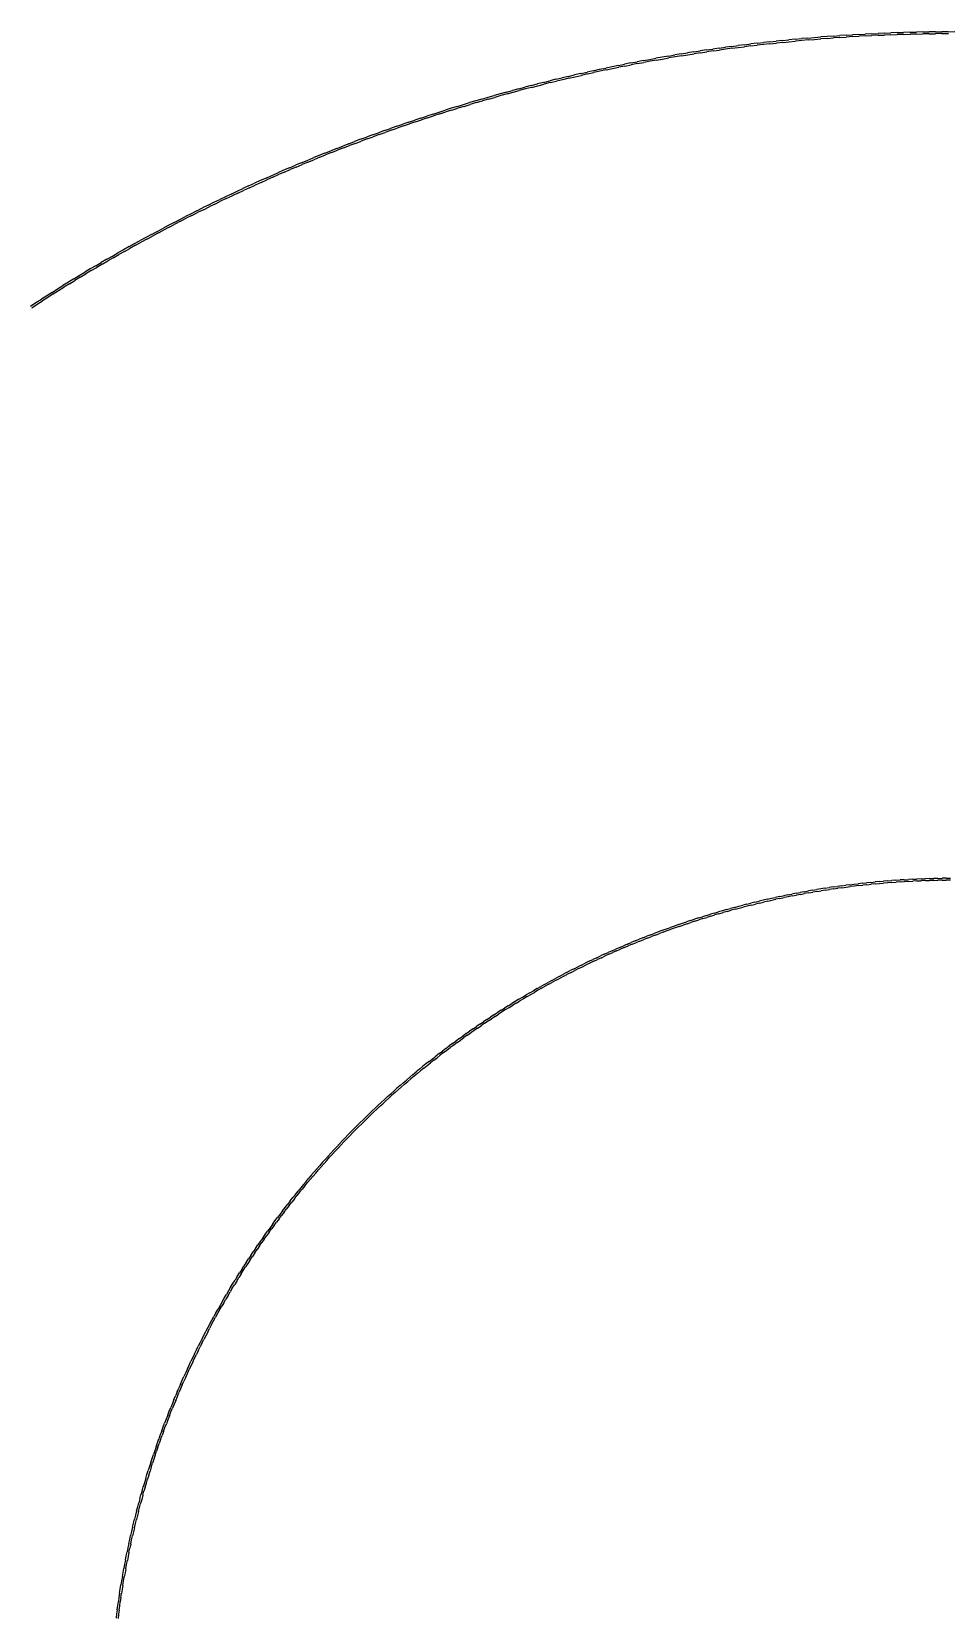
# Model space of a CAD drawing. Header units: metres. Extents: x 2 to 41.4, y 0.9 to 39.
# Drawn here: x 2.344 to 2.723, y 14.863 to 15.519 of the extents above; entities that cross this region are included whole.
import ezdxf

# ---------------------------------------------------------------- set-up
doc = ezdxf.new("R2010")
doc.units = ezdxf.units.M
doc.layers.add('BSA_MATERIAL_SECTION', color=7, linetype='Continuous')

msp = doc.modelspace()

# ---------------------------------------------------------------- linework, layer by layer
at = {"layer": 'BSA_MATERIAL_SECTION'}
for p, q in [((2.67557, 15.5173), (2.67821, 15.51749)), ((2.68085, 15.51766), (2.67821, 15.51749)), ((2.68085, 15.51766), (2.68349, 15.51783)), ((2.68613, 15.51798), (2.68349, 15.51783)), ((2.68613, 15.51798), (2.68877, 15.51813)), ((2.68881, 15.51733), (2.68617, 15.51718)), ((2.69141, 15.51826), (2.68877, 15.51813)), ((2.68881, 15.51733), (2.69145, 15.51746)), ((2.69141, 15.51826), (2.69406, 15.51839)), ((2.69409, 15.51759), (2.69145, 15.51746)), ((2.6967, 15.5185), (2.69406, 15.51839)), ((2.69409, 15.51759), (2.69673, 15.5177)), ((2.6967, 15.5185), (2.69934, 15.51861)), ((2.69937, 15.51781), (2.69673, 15.5177)), ((2.70199, 15.5187), (2.69934, 15.51861)), ((2.69937, 15.51781), (2.70202, 15.5179)), ((2.70199, 15.5187), (2.70463, 15.51879)), ((2.70466, 15.51799), (2.70202, 15.5179)), ((2.70728, 15.51886), (2.70463, 15.51879)), ((2.70466, 15.51799), (2.7073, 15.51806)), ((2.70728, 15.51886), (2.70992, 15.51893)), ((2.70994, 15.51813), (2.7073, 15.51806)), ((2.71257, 15.51898), (2.70992, 15.51893)), ((2.70994, 15.51813), (2.71259, 15.51818)), ((2.71257, 15.51898), (2.71522, 15.51903)), ((2.71523, 15.51823), (2.71259, 15.51818)), ((2.71786, 15.51906), (2.71522, 15.51903)), ((2.71523, 15.51823), (2.71787, 15.51826)), ((2.71786, 15.51906), (2.72051, 15.51909)), ((2.72051, 15.51829), (2.71787, 15.51826)), ((2.72315, 15.5191), (2.72051, 15.51909)), ((2.72051, 15.51829), (2.72316, 15.5183)), ((2.72315, 15.5191), (2.7258, 15.51911)), ((2.61774, 15.51072), (2.62035, 15.51113)), ((2.62297, 15.51152), (2.62035, 15.51113)), ((2.62297, 15.51152), (2.62559, 15.5119)), ((2.6257, 15.51111), (2.62309, 15.51072)), ((2.62821, 15.51227), (2.62559, 15.5119)), ((2.6257, 15.51111), (2.62832, 15.51148)), ((2.62821, 15.51227), (2.63083, 15.51264)), ((2.63094, 15.51185), (2.62832, 15.51148)), ((2.63345, 15.51299), (2.63083, 15.51264)), ((2.63356, 15.5122), (2.63094, 15.51185)), ((2.63345, 15.51299), (2.63608, 15.51334)), ((2.63356, 15.5122), (2.63618, 15.51255)), ((2.6387, 15.51367), (2.63608, 15.51334)), ((2.63618, 15.51255), (2.6388, 15.51287)), ((2.6387, 15.51367), (2.64133, 15.514)), ((2.64142, 15.5132), (2.6388, 15.51287)), ((2.64396, 15.51431), (2.64133, 15.514)), ((2.64142, 15.5132), (2.64405, 15.51351)), ((2.64396, 15.51431), (2.64658, 15.51461)), ((2.64667, 15.51382), (2.64405, 15.51351)), ((2.64921, 15.5149), (2.64658, 15.51461)), ((2.6493, 15.51411), (2.64667, 15.51382)), ((2.64921, 15.5149), (2.65184, 15.51519)), ((2.6493, 15.51411), (2.65193, 15.5144)), ((2.65448, 15.51546), (2.65184, 15.51519)), ((2.65456, 15.51467), (2.65193, 15.5144)), ((2.65448, 15.51546), (2.65711, 15.51573)), ((2.65456, 15.51467), (2.65719, 15.51494)), ((2.65974, 15.51598), (2.65711, 15.51573)), ((2.65719, 15.51494), (2.65982, 15.51518)), ((2.65974, 15.51598), (2.66238, 15.51623)), ((2.66245, 15.51543), (2.65982, 15.51518)), ((2.66501, 15.51646), (2.66238, 15.51623)), ((2.66508, 15.51566), (2.66245, 15.51543)), ((2.66501, 15.51646), (2.66765, 15.51669)), ((2.66508, 15.51566), (2.66772, 15.51589)), ((2.66765, 15.51669), (2.67029, 15.5169)), ((2.66772, 15.51589), (2.67035, 15.5161)), ((2.67293, 15.51711), (2.67029, 15.5169)), ((2.67299, 15.51631), (2.67035, 15.5161)), ((2.67557, 15.5173), (2.67293, 15.51711)), ((2.67299, 15.51631), (2.67562, 15.5165)), ((2.67826, 15.51669), (2.67562, 15.5165)), ((2.67826, 15.51669), (2.6809, 15.51686)), ((2.68354, 15.51703), (2.6809, 15.51686)), ((2.68354, 15.51703), (2.68617, 15.51718)), ((2.58389, 15.50459), (2.5813, 15.50404)), ((2.58649, 15.50511), (2.58389, 15.50459)), ((2.58406, 15.50381), (2.58665, 15.50433)), ((2.58649, 15.50511), (2.58908, 15.50564)), ((2.58924, 15.50486), (2.58665, 15.50433)), ((2.59168, 15.50615), (2.58908, 15.50564)), ((2.58924, 15.50486), (2.59183, 15.50536)), ((2.59168, 15.50615), (2.59428, 15.50665)), ((2.59443, 15.50587), (2.59183, 15.50536)), ((2.59688, 15.50714), (2.59428, 15.50665)), ((2.59443, 15.50587), (2.59702, 15.50635)), ((2.59688, 15.50714), (2.59948, 15.50763)), ((2.59962, 15.50684), (2.59702, 15.50635)), ((2.59948, 15.50763), (2.60208, 15.50809)), ((2.60222, 15.50731), (2.59962, 15.50684)), ((2.60469, 15.50856), (2.60208, 15.50809)), ((2.60222, 15.50731), (2.60482, 15.50777)), ((2.60729, 15.50901), (2.60469, 15.50856)), ((2.60482, 15.50777), (2.60743, 15.50822)), ((2.60729, 15.50901), (2.6099, 15.50946)), ((2.61003, 15.50867), (2.60743, 15.50822)), ((2.61251, 15.50988), (2.6099, 15.50946)), ((2.61264, 15.50909), (2.61003, 15.50867)), ((2.61251, 15.50988), (2.61513, 15.51031)), ((2.61264, 15.50909), (2.61525, 15.50952)), ((2.61774, 15.51072), (2.61513, 15.51031)), ((2.61525, 15.50952), (2.61786, 15.50993)), ((2.62047, 15.51034), (2.61786, 15.50993)), ((2.62047, 15.51034), (2.62309, 15.51072)), ((2.55552, 15.4981), (2.55295, 15.49746)), ((2.55552, 15.4981), (2.55809, 15.49874)), ((2.55828, 15.49797), (2.55572, 15.49732)), ((2.56066, 15.49937), (2.55809, 15.49874)), ((2.55828, 15.49797), (2.56085, 15.49859)), ((2.56066, 15.49937), (2.56323, 15.49999)), ((2.56342, 15.49921), (2.56085, 15.49859)), ((2.56581, 15.50059), (2.56323, 15.49999)), ((2.56599, 15.49981), (2.56342, 15.49921)), ((2.56581, 15.50059), (2.56838, 15.5012)), ((2.56599, 15.49981), (2.56856, 15.50042)), ((2.57096, 15.50178), (2.56838, 15.5012)), ((2.56856, 15.50042), (2.57114, 15.501)), ((2.57096, 15.50178), (2.57355, 15.50237)), ((2.57372, 15.50159), (2.57114, 15.501)), ((2.57613, 15.50293), (2.57355, 15.50237)), ((2.57372, 15.50159), (2.5763, 15.50215)), ((2.57613, 15.50293), (2.57872, 15.5035)), ((2.57888, 15.50272), (2.5763, 15.50215)), ((2.57872, 15.5035), (2.5813, 15.50404)), ((2.58147, 15.50326), (2.57888, 15.50272)), ((2.58147, 15.50326), (2.58406, 15.50381)), ((2.52998, 15.49119), (2.52744, 15.49045)), ((2.52998, 15.49119), (2.53252, 15.49193)), ((2.53274, 15.49116), (2.5302, 15.49042)), ((2.53252, 15.49193), (2.53507, 15.49265)), ((2.53274, 15.49116), (2.53528, 15.49188)), ((2.53761, 15.49337), (2.53507, 15.49265)), ((2.53783, 15.4926), (2.53528, 15.49188)), ((2.54016, 15.49407), (2.53761, 15.49337)), ((2.54038, 15.4933), (2.53783, 15.4926)), ((2.54016, 15.49407), (2.54272, 15.49477)), ((2.54038, 15.4933), (2.54293, 15.494)), ((2.54527, 15.49545), (2.54272, 15.49477)), ((2.54293, 15.494), (2.54548, 15.49468)), ((2.54527, 15.49545), (2.54783, 15.49613)), ((2.54803, 15.49536), (2.54548, 15.49468)), ((2.55039, 15.49679), (2.54783, 15.49613)), ((2.55059, 15.49602), (2.54803, 15.49536)), ((2.55039, 15.49679), (2.55295, 15.49746)), ((2.55059, 15.49602), (2.55315, 15.49668)), ((2.55315, 15.49668), (2.55572, 15.49732)), ((2.50975, 15.48497), (2.50723, 15.48415)), ((2.50975, 15.48497), (2.51226, 15.48578)), ((2.51251, 15.48502), (2.50999, 15.4842)), ((2.51226, 15.48578), (2.51479, 15.48658)), ((2.51251, 15.48502), (2.51503, 15.48582)), ((2.51731, 15.48737), (2.51479, 15.48658)), ((2.51755, 15.48661), (2.51503, 15.48582)), ((2.51984, 15.48815), (2.51731, 15.48737)), ((2.51755, 15.48661), (2.52007, 15.48739)), ((2.51984, 15.48815), (2.52237, 15.48893)), ((2.5226, 15.48816), (2.52007, 15.48739)), ((2.52237, 15.48893), (2.5249, 15.48969)), ((2.5226, 15.48816), (2.52513, 15.48892)), ((2.52744, 15.49045), (2.5249, 15.48969)), ((2.52767, 15.48968), (2.52513, 15.48892)), ((2.52767, 15.48968), (2.5302, 15.49042)), ((2.48971, 15.47814), (2.48722, 15.47724)), ((2.48971, 15.47814), (2.4922, 15.47903)), ((2.49247, 15.47827), (2.48998, 15.47738)), ((2.4947, 15.4799), (2.4922, 15.47903)), ((2.49247, 15.47827), (2.49496, 15.47914)), ((2.4947, 15.4799), (2.4972, 15.48077)), ((2.49746, 15.48002), (2.49496, 15.47914)), ((2.4997, 15.48163), (2.4972, 15.48077)), ((2.49746, 15.48002), (2.49996, 15.48087)), ((2.4997, 15.48163), (2.50221, 15.48248)), ((2.50246, 15.48172), (2.49996, 15.48087)), ((2.50472, 15.48331), (2.50221, 15.48248)), ((2.50246, 15.48172), (2.50497, 15.48256)), ((2.50472, 15.48331), (2.50723, 15.48415)), ((2.50748, 15.48339), (2.50497, 15.48256)), ((2.50748, 15.48339), (2.50999, 15.4842)), ((2.46989, 15.4707), (2.47235, 15.47167)), ((2.47482, 15.47262), (2.47235, 15.47167)), ((2.47264, 15.47092), (2.47511, 15.47187)), ((2.47482, 15.47262), (2.47729, 15.47357)), ((2.47758, 15.47282), (2.47511, 15.47187)), ((2.47977, 15.47449), (2.47729, 15.47357)), ((2.47758, 15.47282), (2.48005, 15.47375)), ((2.47977, 15.47449), (2.48225, 15.47542)), ((2.48253, 15.47467), (2.48005, 15.47375)), ((2.48473, 15.47633), (2.48225, 15.47542)), ((2.48253, 15.47467), (2.48501, 15.47558)), ((2.48473, 15.47633), (2.48722, 15.47724)), ((2.48749, 15.47649), (2.48501, 15.47558)), ((2.48749, 15.47649), (2.48998, 15.47738)), ((2.45517, 15.46474), (2.45762, 15.46576)), ((2.45792, 15.46502), (2.45548, 15.464)), ((2.45762, 15.46576), (2.46006, 15.46676)), ((2.45792, 15.46502), (2.46037, 15.46602)), ((2.46251, 15.46777), (2.46006, 15.46676)), ((2.46281, 15.46703), (2.46037, 15.46602)), ((2.46497, 15.46875), (2.46251, 15.46777)), ((2.46281, 15.46703), (2.46527, 15.46801)), ((2.46497, 15.46875), (2.46742, 15.46974)), ((2.46772, 15.46899), (2.46527, 15.46801)), ((2.46989, 15.4707), (2.46742, 15.46974)), ((2.46772, 15.46899), (2.47018, 15.46996)), ((2.47264, 15.47092), (2.47018, 15.46996)), ((2.4406, 15.45844), (2.43818, 15.45737)), ((2.4406, 15.45844), (2.44302, 15.45952)), ((2.44334, 15.45879), (2.44093, 15.45771)), ((2.44302, 15.45952), (2.44544, 15.46058)), ((2.44334, 15.45879), (2.44576, 15.45985)), ((2.44787, 15.46164), (2.44544, 15.46058)), ((2.44818, 15.4609), (2.44576, 15.45985)), ((2.4503, 15.46268), (2.44787, 15.46164)), ((2.44818, 15.4609), (2.45061, 15.46194)), ((2.4503, 15.46268), (2.45273, 15.46372)), ((2.45305, 15.46298), (2.45061, 15.46194)), ((2.45517, 15.46474), (2.45273, 15.46372)), ((2.45305, 15.46298), (2.45548, 15.464)), ((2.42617, 15.45182), (2.42378, 15.45069)), ((2.42617, 15.45182), (2.42856, 15.45295)), ((2.4289, 15.45222), (2.42651, 15.45109)), ((2.42856, 15.45295), (2.43096, 15.45406)), ((2.4289, 15.45222), (2.4313, 15.45334)), ((2.43336, 15.45518), (2.43096, 15.45406)), ((2.4337, 15.45445), (2.4313, 15.45334)), ((2.43336, 15.45518), (2.43577, 15.45627)), ((2.4337, 15.45445), (2.4361, 15.45554)), ((2.43818, 15.45737), (2.43577, 15.45627)), ((2.43851, 15.45664), (2.4361, 15.45554)), ((2.43851, 15.45664), (2.44093, 15.45771)), ((2.4119, 15.44487), (2.41426, 15.44605)), ((2.41462, 15.44534), (2.41226, 15.44415)), ((2.41664, 15.44722), (2.41426, 15.44605)), ((2.41462, 15.44534), (2.41699, 15.4465)), ((2.41664, 15.44722), (2.41901, 15.44839)), ((2.41936, 15.44767), (2.41699, 15.4465)), ((2.41901, 15.44839), (2.4214, 15.44954)), ((2.41936, 15.44767), (2.42174, 15.44882)), ((2.42378, 15.45069), (2.4214, 15.44954)), ((2.42412, 15.44996), (2.42174, 15.44882)), ((2.42412, 15.44996), (2.42651, 15.45109)), ((2.40012, 15.43883), (2.39778, 15.4376)), ((2.40247, 15.44005), (2.40012, 15.43883)), ((2.40049, 15.43813), (2.40284, 15.43935)), ((2.40247, 15.44005), (2.40482, 15.44128)), ((2.40518, 15.44056), (2.40284, 15.43935)), ((2.40482, 15.44128), (2.40717, 15.44248)), ((2.40518, 15.44056), (2.40754, 15.44177)), ((2.40953, 15.44368), (2.40717, 15.44248)), ((2.40989, 15.44297), (2.40754, 15.44177)), ((2.4119, 15.44487), (2.40953, 15.44368)), ((2.40989, 15.44297), (2.41226, 15.44415)), ((2.38615, 15.4313), (2.38847, 15.43257)), ((2.39079, 15.43384), (2.38847, 15.43257)), ((2.39117, 15.43314), (2.38885, 15.43187)), ((2.39312, 15.4351), (2.39079, 15.43384)), ((2.39117, 15.43314), (2.3935, 15.4344)), ((2.39312, 15.4351), (2.39545, 15.43636)), ((2.39582, 15.43565), (2.3935, 15.4344)), ((2.39545, 15.43636), (2.39778, 15.4376)), ((2.39582, 15.43565), (2.39816, 15.43689)), ((2.40049, 15.43813), (2.39816, 15.43689)), ((2.37464, 15.42477), (2.37693, 15.4261)), ((2.37693, 15.4261), (2.37923, 15.42741)), ((2.37733, 15.4254), (2.37962, 15.42671)), ((2.38153, 15.42871), (2.37923, 15.42741)), ((2.38192, 15.42802), (2.37962, 15.42671)), ((2.38384, 15.43001), (2.38153, 15.42871)), ((2.38192, 15.42802), (2.38423, 15.42931)), ((2.38384, 15.43001), (2.38615, 15.4313)), ((2.38654, 15.4306), (2.38423, 15.42931)), ((2.38654, 15.4306), (2.38885, 15.43187)), ((2.36325, 15.41804), (2.36552, 15.4194)), ((2.36779, 15.42076), (2.36552, 15.4194)), ((2.3682, 15.42007), (2.36593, 15.41871)), ((2.37007, 15.4221), (2.36779, 15.42076)), ((2.3682, 15.42007), (2.37048, 15.42141)), ((2.37007, 15.4221), (2.37235, 15.42345)), ((2.37275, 15.42275), (2.37048, 15.42141)), ((2.37464, 15.42477), (2.37235, 15.42345)), ((2.37275, 15.42275), (2.37504, 15.42408)), ((2.37733, 15.4254), (2.37504, 15.42408)), ((2.35199, 15.41108), (2.35423, 15.41249)), ((2.35423, 15.41249), (2.35648, 15.41389)), ((2.35466, 15.41182), (2.3569, 15.41321)), ((2.35873, 15.41528), (2.35648, 15.41389)), ((2.35915, 15.4146), (2.3569, 15.41321)), ((2.36099, 15.41666), (2.35873, 15.41528)), ((2.35915, 15.4146), (2.36141, 15.41598)), ((2.36099, 15.41666), (2.36325, 15.41804)), ((2.36366, 15.41735), (2.36141, 15.41598)), ((2.36366, 15.41735), (2.36593, 15.41871)), ((2.34308, 15.40537), (2.3453, 15.40681)), ((2.34352, 15.4047), (2.34574, 15.40614)), ((2.3453, 15.40681), (2.34753, 15.40824)), ((2.34574, 15.40614), (2.34796, 15.40757)), ((2.34976, 15.40967), (2.34753, 15.40824)), ((2.35019, 15.409), (2.34796, 15.40757)), ((2.35199, 15.41108), (2.34976, 15.40967)), ((2.35242, 15.41041), (2.35019, 15.409)), ((2.35242, 15.41041), (2.35466, 15.41182)), ((2.66693, 15.16332), (2.66521, 15.16302)), ((2.66693, 15.16332), (2.66864, 15.1636)), ((2.67036, 15.16389), (2.66864, 15.1636)), ((2.67208, 15.16415), (2.67036, 15.16389)), ((2.6722, 15.16336), (2.67049, 15.1631)), ((2.67208, 15.16415), (2.6738, 15.16442)), ((2.6722, 15.16336), (2.67392, 15.16363)), ((2.67552, 15.16467), (2.6738, 15.16442)), ((2.67564, 15.16388), (2.67392, 15.16363)), ((2.67552, 15.16467), (2.67724, 15.16492)), ((2.67564, 15.16388), (2.67735, 15.16413)), ((2.67897, 15.16515), (2.67724, 15.16492)), ((2.67907, 15.16436), (2.67735, 15.16413)), ((2.67897, 15.16515), (2.68069, 15.16539)), ((2.67907, 15.16436), (2.68079, 15.16459)), ((2.68242, 15.1656), (2.68069, 15.16539)), ((2.68079, 15.16459), (2.68252, 15.16481)), ((2.68242, 15.1656), (2.68414, 15.16582)), ((2.68424, 15.16502), (2.68252, 15.16481)), ((2.68414, 15.16582), (2.68587, 15.16602)), ((2.68596, 15.16522), (2.68424, 15.16502)), ((2.6876, 15.16622), (2.68587, 15.16602)), ((2.68596, 15.16522), (2.68769, 15.16542)), ((2.6876, 15.16622), (2.68933, 15.1664)), ((2.68941, 15.1656), (2.68769, 15.16542)), ((2.69106, 15.16658), (2.68933, 15.1664)), ((2.68941, 15.1656), (2.69114, 15.16578)), ((2.69106, 15.16658), (2.69279, 15.16674)), ((2.69287, 15.16595), (2.69114, 15.16578)), ((2.69453, 15.16691), (2.69279, 15.16674)), ((2.69287, 15.16595), (2.6946, 15.16611)), ((2.69453, 15.16691), (2.69626, 15.16705)), ((2.6946, 15.16611), (2.69633, 15.16626)), ((2.69799, 15.1672), (2.69626, 15.16705)), ((2.69806, 15.1664), (2.69633, 15.16626)), ((2.69799, 15.1672), (2.69973, 15.16733)), ((2.69979, 15.16653), (2.69806, 15.1664)), ((2.70146, 15.16746), (2.69973, 15.16733)), ((2.69979, 15.16653), (2.70152, 15.16666)), ((2.70146, 15.16746), (2.7032, 15.16757)), ((2.70325, 15.16677), (2.70152, 15.16666)), ((2.70493, 15.16768), (2.7032, 15.16757)), ((2.70325, 15.16677), (2.70498, 15.16689)), ((2.70493, 15.16768), (2.70667, 15.16778)), ((2.70672, 15.16698), (2.70498, 15.16689)), ((2.70841, 15.16787), (2.70667, 15.16778)), ((2.70672, 15.16698), (2.70845, 15.16708)), ((2.70841, 15.16787), (2.71015, 15.16795)), ((2.71018, 15.16715), (2.70845, 15.16708)), ((2.71189, 15.16803), (2.71015, 15.16795)), ((2.71018, 15.16715), (2.71192, 15.16723)), ((2.71189, 15.16803), (2.71362, 15.16809)), ((2.71365, 15.16729), (2.71192, 15.16723)), ((2.71536, 15.16815), (2.71362, 15.16809)), ((2.71365, 15.16729), (2.71539, 15.16735)), ((2.71536, 15.16815), (2.7171, 15.16819)), ((2.71712, 15.16739), (2.71539, 15.16735)), ((2.71884, 15.16824), (2.7171, 15.16819)), ((2.71712, 15.16739), (2.71886, 15.16744)), ((2.71884, 15.16824), (2.72058, 15.16826)), ((2.72059, 15.16746), (2.71886, 15.16744)), ((2.72232, 15.16829), (2.72058, 15.16826)), ((2.72059, 15.16746), (2.72233, 15.16749)), ((2.72232, 15.16829), (2.72406, 15.1683)), ((2.72406, 15.1675), (2.72233, 15.16749)), ((2.63465, 15.15623), (2.63633, 15.15668)), ((2.63633, 15.15668), (2.63802, 15.15712)), ((2.6397, 15.15755), (2.63802, 15.15712)), ((2.6399, 15.15678), (2.63822, 15.15634)), ((2.6397, 15.15755), (2.64139, 15.15797)), ((2.64158, 15.15719), (2.6399, 15.15678)), ((2.64308, 15.15839), (2.64139, 15.15797)), ((2.64158, 15.15719), (2.64327, 15.15761)), ((2.64308, 15.15839), (2.64477, 15.15879)), ((2.64496, 15.15802), (2.64327, 15.15761)), ((2.64646, 15.1592), (2.64477, 15.15879)), ((2.64496, 15.15802), (2.64665, 15.15842)), ((2.64816, 15.15958), (2.64646, 15.1592)), ((2.64834, 15.1588), (2.64665, 15.15842)), ((2.64816, 15.15958), (2.64986, 15.15997)), ((2.64834, 15.1588), (2.65003, 15.15919)), ((2.64986, 15.15997), (2.65156, 15.16034)), ((2.65003, 15.15919), (2.65173, 15.15956)), ((2.65326, 15.16071), (2.65156, 15.16034)), ((2.65342, 15.15992), (2.65173, 15.15956)), ((2.65326, 15.16071), (2.65496, 15.16106)), ((2.65342, 15.15992), (2.65512, 15.16027)), ((2.65667, 15.16141), (2.65496, 15.16106)), ((2.65682, 15.16063), (2.65512, 15.16027)), ((2.65667, 15.16141), (2.65837, 15.16175)), ((2.65853, 15.16096), (2.65682, 15.16063)), ((2.66008, 15.16208), (2.65837, 15.16175)), ((2.65853, 15.16096), (2.66023, 15.1613)), ((2.66008, 15.16208), (2.66179, 15.1624)), ((2.66194, 15.16161), (2.66023, 15.1613)), ((2.6635, 15.16272), (2.66179, 15.1624)), ((2.66194, 15.16161), (2.66364, 15.16193)), ((2.6635, 15.16272), (2.66521, 15.16302)), ((2.66535, 15.16223), (2.66364, 15.16193)), ((2.66535, 15.16223), (2.66706, 15.16253)), ((2.66877, 15.16281), (2.66706, 15.16253)), ((2.66877, 15.16281), (2.67049, 15.1631)), ((2.61302, 15.14964), (2.61467, 15.15019)), ((2.61632, 15.15074), (2.61467, 15.15019)), ((2.61632, 15.15074), (2.61798, 15.15128)), ((2.61822, 15.15052), (2.61657, 15.14998)), ((2.61963, 15.15182), (2.61798, 15.15128)), ((2.61822, 15.15052), (2.61987, 15.15105)), ((2.61963, 15.15182), (2.62129, 15.15233)), ((2.62153, 15.15157), (2.61987, 15.15105)), ((2.62295, 15.15285), (2.62129, 15.15233)), ((2.62153, 15.15157), (2.62319, 15.15209)), ((2.62295, 15.15285), (2.62462, 15.15336)), ((2.62485, 15.15259), (2.62319, 15.15209)), ((2.62628, 15.15386), (2.62462, 15.15336)), ((2.62485, 15.15259), (2.62651, 15.15309)), ((2.62628, 15.15386), (2.62795, 15.15435)), ((2.62818, 15.15358), (2.62651, 15.15309)), ((2.62962, 15.15483), (2.62795, 15.15435)), ((2.62818, 15.15358), (2.62984, 15.15406)), ((2.6313, 15.1553), (2.62962, 15.15483)), ((2.63152, 15.15453), (2.62984, 15.15406)), ((2.6313, 15.1553), (2.63297, 15.15577)), ((2.63152, 15.15453), (2.63319, 15.155)), ((2.63465, 15.15623), (2.63297, 15.15577)), ((2.63486, 15.15545), (2.63319, 15.155)), ((2.63486, 15.15545), (2.63654, 15.15591)), ((2.63654, 15.15591), (2.63822, 15.15634)), ((2.5967, 15.14363), (2.59508, 15.14298)), ((2.5967, 15.14363), (2.59832, 15.14426)), ((2.59861, 15.14351), (2.59699, 15.14288)), ((2.59994, 15.14489), (2.59832, 15.14426)), ((2.59861, 15.14351), (2.60023, 15.14415)), ((2.59994, 15.14489), (2.60156, 15.14551)), ((2.60185, 15.14476), (2.60023, 15.14415)), ((2.60319, 15.14613), (2.60156, 15.14551)), ((2.60185, 15.14476), (2.60347, 15.14538)), ((2.60482, 15.14673), (2.60319, 15.14613)), ((2.6051, 15.14598), (2.60347, 15.14538)), ((2.60482, 15.14673), (2.60646, 15.14733)), ((2.6051, 15.14598), (2.60673, 15.14658)), ((2.60646, 15.14733), (2.60809, 15.14792)), ((2.60673, 15.14658), (2.60836, 15.14716)), ((2.60973, 15.1485), (2.60809, 15.14792)), ((2.61, 15.14775), (2.60836, 15.14716)), ((2.61138, 15.14907), (2.60973, 15.1485)), ((2.61164, 15.14831), (2.61, 15.14775)), ((2.61138, 15.14907), (2.61302, 15.14964)), ((2.61164, 15.14831), (2.61328, 15.14888)), ((2.61493, 15.14943), (2.61328, 15.14888)), ((2.61493, 15.14943), (2.61657, 15.14998)), ((2.58069, 15.13681), (2.58228, 15.13752)), ((2.58387, 15.13824), (2.58228, 15.13752)), ((2.58261, 15.13679), (2.58419, 15.1375)), ((2.58387, 15.13824), (2.58546, 15.13893)), ((2.58578, 15.1382), (2.58419, 15.1375)), ((2.58705, 15.13963), (2.58546, 15.13893)), ((2.58578, 15.1382), (2.58737, 15.1389)), ((2.58705, 15.13963), (2.58865, 15.14031)), ((2.58897, 15.13958), (2.58737, 15.1389)), ((2.59026, 15.14099), (2.58865, 15.14031)), ((2.58897, 15.13958), (2.59056, 15.14026)), ((2.59026, 15.14099), (2.59186, 15.14166)), ((2.59217, 15.14092), (2.59056, 15.14026)), ((2.59347, 15.14233), (2.59186, 15.14166)), ((2.59217, 15.14092), (2.59377, 15.14159)), ((2.59347, 15.14233), (2.59508, 15.14298)), ((2.59538, 15.14223), (2.59377, 15.14159)), ((2.59538, 15.14223), (2.59699, 15.14288)), ((2.56814, 15.13079), (2.5666, 15.13)), ((2.56814, 15.13079), (2.5697, 15.13156)), ((2.57006, 15.13085), (2.56851, 15.13007)), ((2.57126, 15.13234), (2.5697, 15.13156)), ((2.57006, 15.13085), (2.57161, 15.13162)), ((2.57126, 15.13234), (2.57282, 15.1331)), ((2.57161, 15.13162), (2.57317, 15.13238)), ((2.57439, 15.13386), (2.57282, 15.1331)), ((2.57473, 15.13314), (2.57317, 15.13238)), ((2.57439, 15.13386), (2.57596, 15.13461)), ((2.5763, 15.13388), (2.57473, 15.13314)), ((2.57753, 15.13535), (2.57596, 15.13461)), ((2.5763, 15.13388), (2.57787, 15.13463)), ((2.57753, 15.13535), (2.57911, 15.13608)), ((2.57945, 15.13535), (2.57787, 15.13463)), ((2.58069, 15.13681), (2.57911, 15.13608)), ((2.57945, 15.13535), (2.58102, 15.13608)), ((2.58261, 15.13679), (2.58102, 15.13608)), ((2.55585, 15.12427), (2.55433, 15.12342)), ((2.55585, 15.12427), (2.55737, 15.12511)), ((2.55776, 15.12441), (2.55623, 15.12357)), ((2.5589, 15.12595), (2.55737, 15.12511)), ((2.55776, 15.12441), (2.55928, 15.12524)), ((2.5589, 15.12595), (2.56043, 15.12677)), ((2.56081, 15.12606), (2.55928, 15.12524)), ((2.56196, 15.12759), (2.56043, 15.12677)), ((2.56081, 15.12606), (2.56234, 15.12688)), ((2.56196, 15.12759), (2.5635, 15.1284)), ((2.56388, 15.12769), (2.56234, 15.12688)), ((2.56505, 15.12921), (2.5635, 15.1284)), ((2.56388, 15.12769), (2.56541, 15.12849)), ((2.56505, 15.12921), (2.5666, 15.13)), ((2.56696, 15.12928), (2.56541, 15.12849)), ((2.56696, 15.12928), (2.56851, 15.13007)), ((2.54382, 15.11727), (2.54233, 15.11636)), ((2.54531, 15.11817), (2.54382, 15.11727)), ((2.54423, 15.11659), (2.54572, 15.11749)), ((2.54531, 15.11817), (2.5468, 15.11907)), ((2.54721, 15.11838), (2.54572, 15.11749)), ((2.5468, 15.11907), (2.5483, 15.11995)), ((2.5487, 15.11926), (2.54721, 15.11838)), ((2.5498, 15.12083), (2.5483, 15.11995)), ((2.5487, 15.11926), (2.5502, 15.12014)), ((2.5498, 15.12083), (2.5513, 15.1217)), ((2.5502, 15.12014), (2.5517, 15.12101)), ((2.55281, 15.12257), (2.5513, 15.1217)), ((2.55321, 15.12187), (2.5517, 15.12101)), ((2.55281, 15.12257), (2.55433, 15.12342)), ((2.55472, 15.12272), (2.55321, 15.12187)), ((2.55472, 15.12272), (2.55623, 15.12357)), ((2.53207, 15.1098), (2.53353, 15.11076)), ((2.53498, 15.11171), (2.53353, 15.11076)), ((2.53542, 15.11104), (2.53397, 15.11009)), ((2.53498, 15.11171), (2.53645, 15.11266)), ((2.53542, 15.11104), (2.53688, 15.11198)), ((2.53791, 15.1136), (2.53645, 15.11266)), ((2.53834, 15.11292), (2.53688, 15.11198)), ((2.53791, 15.1136), (2.53938, 15.11452)), ((2.53981, 15.11385), (2.53834, 15.11292)), ((2.54085, 15.11545), (2.53938, 15.11452)), ((2.53981, 15.11385), (2.54128, 15.11477)), ((2.54085, 15.11545), (2.54233, 15.11636)), ((2.54128, 15.11477), (2.54275, 15.11568)), ((2.54423, 15.11659), (2.54275, 15.11568)), ((2.52347, 15.1039), (2.52489, 15.1049)), ((2.52393, 15.10324), (2.52535, 15.10424)), ((2.52632, 15.10589), (2.52489, 15.1049)), ((2.52677, 15.10524), (2.52535, 15.10424)), ((2.52632, 15.10589), (2.52775, 15.10688)), ((2.5282, 15.10622), (2.52677, 15.10524)), ((2.52919, 15.10786), (2.52775, 15.10688)), ((2.5282, 15.10622), (2.52964, 15.1072)), ((2.52919, 15.10786), (2.53063, 15.10883)), ((2.53108, 15.10817), (2.52964, 15.1072)), ((2.53207, 15.1098), (2.53063, 15.10883)), ((2.53108, 15.10817), (2.53252, 15.10914)), ((2.53252, 15.10914), (2.53397, 15.11009)), ((2.51504, 15.09774), (2.51366, 15.09668)), ((2.51504, 15.09774), (2.51644, 15.09878)), ((2.51552, 15.0971), (2.51691, 15.09814)), ((2.51783, 15.09982), (2.51644, 15.09878)), ((2.51831, 15.09917), (2.51691, 15.09814)), ((2.51783, 15.09982), (2.51923, 15.10084)), ((2.51971, 15.1002), (2.51831, 15.09917)), ((2.52064, 15.10187), (2.51923, 15.10084)), ((2.51971, 15.1002), (2.52111, 15.10122)), ((2.52064, 15.10187), (2.52205, 15.10288)), ((2.52111, 15.10122), (2.52252, 15.10223)), ((2.52347, 15.1039), (2.52205, 15.10288)), ((2.52393, 15.10324), (2.52252, 15.10223)), ((2.5068, 15.09133), (2.50545, 15.09023)), ((2.50816, 15.09241), (2.5068, 15.09133)), ((2.5073, 15.0907), (2.50866, 15.09178)), ((2.50816, 15.09241), (2.50953, 15.09349)), ((2.51002, 15.09286), (2.50866, 15.09178)), ((2.50953, 15.09349), (2.5109, 15.09456)), ((2.51002, 15.09286), (2.51139, 15.09393)), ((2.51227, 15.09563), (2.5109, 15.09456)), ((2.51276, 15.09499), (2.51139, 15.09393)), ((2.51227, 15.09563), (2.51366, 15.09668)), ((2.51414, 15.09604), (2.51276, 15.09499)), ((2.51414, 15.09604), (2.51552, 15.0971)), ((2.49744, 15.08354), (2.49876, 15.08467)), ((2.49876, 15.08467), (2.50009, 15.0858)), ((2.49928, 15.08407), (2.5006, 15.08518)), ((2.50142, 15.08692), (2.50009, 15.0858)), ((2.50193, 15.0863), (2.5006, 15.08518)), ((2.50142, 15.08692), (2.50276, 15.08803)), ((2.50327, 15.08741), (2.50193, 15.0863)), ((2.5041, 15.08914), (2.50276, 15.08803)), ((2.50327, 15.08741), (2.50461, 15.08852)), ((2.5041, 15.08914), (2.50545, 15.09023)), ((2.50595, 15.08961), (2.50461, 15.08852)), ((2.50595, 15.08961), (2.5073, 15.0907)), ((2.49092, 15.07779), (2.49221, 15.07895)), ((2.49145, 15.07719), (2.49275, 15.07835)), ((2.49351, 15.08011), (2.49221, 15.07895)), ((2.49404, 15.07951), (2.49275, 15.07835)), ((2.49351, 15.08011), (2.49481, 15.08126)), ((2.49534, 15.08065), (2.49404, 15.07951)), ((2.49612, 15.0824), (2.49481, 15.08126)), ((2.49534, 15.08065), (2.49665, 15.0818)), ((2.49744, 15.08354), (2.49612, 15.0824)), ((2.49796, 15.08293), (2.49665, 15.0818)), ((2.49796, 15.08293), (2.49928, 15.08407)), ((2.48328, 15.07067), (2.48454, 15.07186)), ((2.4858, 15.07306), (2.48454, 15.07186)), ((2.48509, 15.07129), (2.48635, 15.07248)), ((2.4858, 15.07306), (2.48708, 15.07425)), ((2.48762, 15.07367), (2.48635, 15.07248)), ((2.48835, 15.07544), (2.48708, 15.07425)), ((2.48762, 15.07367), (2.48889, 15.07485)), ((2.48963, 15.07661), (2.48835, 15.07544)), ((2.48889, 15.07485), (2.49017, 15.07602)), ((2.48963, 15.07661), (2.49092, 15.07779)), ((2.49145, 15.07719), (2.49017, 15.07602)), ((2.47709, 15.06456), (2.47831, 15.06579)), ((2.47766, 15.06399), (2.47888, 15.06523)), ((2.47831, 15.06579), (2.47955, 15.06702)), ((2.48011, 15.06645), (2.47888, 15.06523)), ((2.48079, 15.06824), (2.47955, 15.06702)), ((2.48011, 15.06645), (2.48135, 15.06767)), ((2.48203, 15.06945), (2.48079, 15.06824)), ((2.48259, 15.06888), (2.48135, 15.06767)), ((2.48203, 15.06945), (2.48328, 15.07067)), ((2.48259, 15.06888), (2.48384, 15.07009)), ((2.48509, 15.07129), (2.48384, 15.07009)), ((2.47104, 15.0583), (2.46986, 15.05703)), ((2.47104, 15.0583), (2.47224, 15.05956)), ((2.47282, 15.05901), (2.47162, 15.05775)), ((2.47344, 15.06082), (2.47224, 15.05956)), ((2.47282, 15.05901), (2.47402, 15.06027)), ((2.47344, 15.06082), (2.47465, 15.06207)), ((2.47523, 15.06152), (2.47402, 15.06027)), ((2.47586, 15.06332), (2.47465, 15.06207)), ((2.47523, 15.06152), (2.47644, 15.06276)), ((2.47709, 15.06456), (2.47586, 15.06332)), ((2.47766, 15.06399), (2.47644, 15.06276)), ((2.46516, 15.0519), (2.464, 15.0506)), ((2.46516, 15.0519), (2.46632, 15.05319)), ((2.46576, 15.05136), (2.46691, 15.05265)), ((2.4675, 15.05447), (2.46632, 15.05319)), ((2.46809, 15.05393), (2.46691, 15.05265)), ((2.4675, 15.05447), (2.46867, 15.05576)), ((2.46809, 15.05393), (2.46926, 15.05522)), ((2.46867, 15.05576), (2.46986, 15.05703)), ((2.47044, 15.05649), (2.46926, 15.05522)), ((2.47044, 15.05649), (2.47162, 15.05775)), ((2.45943, 15.04535), (2.45831, 15.04402)), ((2.46057, 15.04667), (2.45943, 15.04535)), ((2.46117, 15.04614), (2.46004, 15.04483)), ((2.46057, 15.04667), (2.4617, 15.04799)), ((2.46117, 15.04614), (2.46231, 15.04746)), ((2.4617, 15.04799), (2.46285, 15.04929)), ((2.46345, 15.04876), (2.46231, 15.04746)), ((2.464, 15.0506), (2.46285, 15.04929)), ((2.46345, 15.04876), (2.4646, 15.05007)), ((2.46576, 15.05136), (2.4646, 15.05007)), ((2.45278, 15.0373), (2.45388, 15.03866)), ((2.45497, 15.04001), (2.45388, 15.03866)), ((2.4545, 15.03815), (2.45559, 15.0395)), ((2.45608, 15.04135), (2.45497, 15.04001)), ((2.4567, 15.04084), (2.45559, 15.0395)), ((2.45608, 15.04135), (2.45719, 15.04269)), ((2.4567, 15.04084), (2.4578, 15.04218)), ((2.45719, 15.04269), (2.45831, 15.04402)), ((2.45892, 15.0435), (2.4578, 15.04218)), ((2.45892, 15.0435), (2.46004, 15.04483)), ((2.44848, 15.03183), (2.44955, 15.03321)), ((2.45018, 15.03271), (2.44911, 15.03134)), ((2.45062, 15.03458), (2.44955, 15.03321)), ((2.45018, 15.03271), (2.45125, 15.03408)), ((2.45062, 15.03458), (2.4517, 15.03594)), ((2.45232, 15.03544), (2.45125, 15.03408)), ((2.45278, 15.0373), (2.4517, 15.03594)), ((2.45232, 15.03544), (2.4534, 15.0368)), ((2.4545, 15.03815), (2.4534, 15.0368)), ((2.44326, 15.02487), (2.44429, 15.02628)), ((2.44391, 15.0244), (2.44493, 15.0258)), ((2.44429, 15.02628), (2.44533, 15.02767)), ((2.44597, 15.02719), (2.44493, 15.0258)), ((2.44637, 15.02907), (2.44533, 15.02767)), ((2.44597, 15.02719), (2.44701, 15.02858)), ((2.44743, 15.03045), (2.44637, 15.02907)), ((2.44806, 15.02996), (2.44701, 15.02858)), ((2.44743, 15.03045), (2.44848, 15.03183)), ((2.44806, 15.02996), (2.44911, 15.03134)), ((2.43921, 15.01921), (2.43821, 15.01779)), ((2.43921, 15.01921), (2.44021, 15.02064)), ((2.43987, 15.01875), (2.44086, 15.02018)), ((2.44021, 15.02064), (2.44122, 15.02205)), ((2.44187, 15.02159), (2.44086, 15.02018)), ((2.44224, 15.02347), (2.44122, 15.02205)), ((2.44187, 15.02159), (2.44288, 15.023)), ((2.44326, 15.02487), (2.44224, 15.02347)), ((2.44391, 15.0244), (2.44288, 15.023)), ((2.4343, 15.01203), (2.43527, 15.01348)), ((2.43594, 15.01303), (2.43497, 15.01159)), ((2.43624, 15.01492), (2.43527, 15.01348)), ((2.43594, 15.01303), (2.43691, 15.01447)), ((2.43624, 15.01492), (2.43723, 15.01635)), ((2.43789, 15.0159), (2.43691, 15.01447)), ((2.43821, 15.01779), (2.43723, 15.01635)), ((2.43789, 15.0159), (2.43887, 15.01733)), ((2.43987, 15.01875), (2.43887, 15.01733)), ((2.43051, 15.0062), (2.42958, 15.00473)), ((2.43026, 15.0043), (2.43118, 15.00577)), ((2.43051, 15.0062), (2.43145, 15.00766)), ((2.43118, 15.00577), (2.43212, 15.00723)), ((2.43239, 15.00912), (2.43145, 15.00766)), ((2.43306, 15.00869), (2.43212, 15.00723)), ((2.43239, 15.00912), (2.43335, 15.01058)), ((2.43402, 15.01014), (2.43306, 15.00869)), ((2.4343, 15.01203), (2.43335, 15.01058)), ((2.43402, 15.01014), (2.43497, 15.01159)), ((2.42593, 14.9988), (2.42683, 15.00029)), ((2.42662, 14.99839), (2.42752, 14.99987)), ((2.42683, 15.00029), (2.42774, 15.00177)), ((2.42843, 15.00135), (2.42752, 14.99987)), ((2.42866, 15.00325), (2.42774, 15.00177)), ((2.42843, 15.00135), (2.42934, 15.00283)), ((2.42866, 15.00325), (2.42958, 15.00473)), ((2.43026, 15.0043), (2.42934, 15.00283)), ((2.42241, 14.9928), (2.42154, 14.99129)), ((2.42241, 14.9928), (2.42327, 14.99431)), ((2.4231, 14.9924), (2.42396, 14.99391)), ((2.42327, 14.99431), (2.42416, 14.99581)), ((2.42484, 14.9954), (2.42396, 14.99391)), ((2.42504, 14.99731), (2.42416, 14.99581)), ((2.42484, 14.9954), (2.42572, 14.9969)), ((2.42593, 14.9988), (2.42504, 14.99731)), ((2.42662, 14.99839), (2.42572, 14.9969)), ((2.41816, 14.98521), (2.419, 14.98674)), ((2.41886, 14.98483), (2.4197, 14.98635)), ((2.41983, 14.98826), (2.419, 14.98674)), ((2.42053, 14.98787), (2.4197, 14.98635)), ((2.41983, 14.98826), (2.42069, 14.98978)), ((2.42138, 14.98938), (2.42053, 14.98787)), ((2.42154, 14.99129), (2.42069, 14.98978)), ((2.42138, 14.98938), (2.42223, 14.9909)), ((2.4231, 14.9924), (2.42223, 14.9909)), ((2.4149, 14.97906), (2.41571, 14.9806)), ((2.41642, 14.98023), (2.41561, 14.97869)), ((2.41651, 14.98214), (2.41571, 14.9806)), ((2.41642, 14.98023), (2.41722, 14.98177)), ((2.41734, 14.98368), (2.41651, 14.98214)), ((2.41804, 14.9833), (2.41722, 14.98177)), ((2.41734, 14.98368), (2.41816, 14.98521)), ((2.41804, 14.9833), (2.41886, 14.98483)), ((2.41177, 14.97285), (2.41254, 14.9744)), ((2.41248, 14.97249), (2.41326, 14.97405)), ((2.41332, 14.97596), (2.41254, 14.9744)), ((2.41403, 14.9756), (2.41326, 14.97405)), ((2.41411, 14.97751), (2.41332, 14.97596)), ((2.41403, 14.9756), (2.41482, 14.97715)), ((2.41411, 14.97751), (2.4149, 14.97906)), ((2.41561, 14.97869), (2.41482, 14.97715)), ((2.40803, 14.96499), (2.40876, 14.96657)), ((2.40876, 14.96657), (2.4095, 14.96815)), ((2.41022, 14.9678), (2.40948, 14.96623)), ((2.41025, 14.96972), (2.4095, 14.96815)), ((2.41022, 14.9678), (2.41097, 14.96937)), ((2.41101, 14.97128), (2.41025, 14.96972)), ((2.41097, 14.96937), (2.41173, 14.97093)), ((2.41101, 14.97128), (2.41177, 14.97285)), ((2.41248, 14.97249), (2.41173, 14.97093)), ((2.40517, 14.95865), (2.40587, 14.96024)), ((2.40587, 14.96024), (2.40658, 14.96183)), ((2.40591, 14.95833), (2.4066, 14.95992)), ((2.4073, 14.96341), (2.40658, 14.96183)), ((2.40731, 14.9615), (2.4066, 14.95992)), ((2.40803, 14.96499), (2.4073, 14.96341)), ((2.40731, 14.9615), (2.40803, 14.96308)), ((2.40803, 14.96308), (2.40875, 14.96466)), ((2.40948, 14.96623), (2.40875, 14.96466)), ((2.40245, 14.95224), (2.40311, 14.95385)), ((2.40379, 14.95545), (2.40311, 14.95385)), ((2.40319, 14.95194), (2.40385, 14.95354)), ((2.40379, 14.95545), (2.40448, 14.95705)), ((2.40385, 14.95354), (2.40453, 14.95514)), ((2.40517, 14.95865), (2.40448, 14.95705)), ((2.40521, 14.95674), (2.40453, 14.95514)), ((2.40591, 14.95833), (2.40521, 14.95674)), ((2.39985, 14.94579), (2.40048, 14.94741)), ((2.40048, 14.94741), (2.40113, 14.94902)), ((2.40059, 14.9455), (2.40122, 14.94711)), ((2.40178, 14.95064), (2.40113, 14.94902)), ((2.40122, 14.94711), (2.40187, 14.94872)), ((2.40245, 14.95224), (2.40178, 14.95064)), ((2.40252, 14.95033), (2.40187, 14.94872)), ((2.40319, 14.95194), (2.40252, 14.95033)), ((2.39738, 14.93928), (2.39798, 14.94092)), ((2.39798, 14.94092), (2.3986, 14.94254)), ((2.39813, 14.93901), (2.39873, 14.94063)), ((2.39921, 14.94417), (2.3986, 14.94254)), ((2.39873, 14.94063), (2.39934, 14.94226)), ((2.39985, 14.94579), (2.39921, 14.94417)), ((2.39996, 14.94388), (2.39934, 14.94226)), ((2.40059, 14.9455), (2.39996, 14.94388)), ((2.39504, 14.93273), (2.39561, 14.93437)), ((2.39561, 14.93437), (2.39619, 14.93601)), ((2.39579, 14.93247), (2.39636, 14.93411)), ((2.39678, 14.93765), (2.39619, 14.93601)), ((2.39694, 14.93574), (2.39636, 14.93411)), ((2.39738, 14.93928), (2.39678, 14.93765)), ((2.39694, 14.93574), (2.39753, 14.93738)), ((2.39813, 14.93901), (2.39753, 14.93738)), ((2.39283, 14.92613), (2.39336, 14.92779)), ((2.39336, 14.92779), (2.39392, 14.92943)), ((2.39412, 14.92753), (2.39359, 14.92588)), ((2.39447, 14.93108), (2.39392, 14.92943)), ((2.39467, 14.92918), (2.39412, 14.92753)), ((2.39504, 14.93273), (2.39447, 14.93108)), ((2.39467, 14.92918), (2.39523, 14.93083)), ((2.39579, 14.93247), (2.39523, 14.93083)), ((2.39075, 14.91949), (2.39125, 14.92115)), ((2.39125, 14.92115), (2.39177, 14.92281)), ((2.39202, 14.92092), (2.39151, 14.91926)), ((2.39229, 14.92447), (2.39177, 14.92281)), ((2.39202, 14.92092), (2.39253, 14.92258)), ((2.39283, 14.92613), (2.39229, 14.92447)), ((2.39305, 14.92423), (2.39253, 14.92258)), ((2.39305, 14.92423), (2.39359, 14.92588)), ((2.38927, 14.91448), (2.3888, 14.91281)), ((2.38927, 14.91448), (2.38976, 14.91615)), ((2.38957, 14.91259), (2.39004, 14.91426)), ((2.39025, 14.91782), (2.38976, 14.91615)), ((2.39053, 14.91593), (2.39004, 14.91426)), ((2.39075, 14.91949), (2.39025, 14.91782)), ((2.39053, 14.91593), (2.39101, 14.9176)), ((2.39101, 14.9176), (2.39151, 14.91926)), ((2.38699, 14.90609), (2.38743, 14.90777)), ((2.38743, 14.90777), (2.38788, 14.90945)), ((2.38777, 14.90589), (2.3882, 14.90757)), ((2.38833, 14.91113), (2.38788, 14.90945)), ((2.3882, 14.90757), (2.38865, 14.90924)), ((2.38833, 14.91113), (2.3888, 14.91281)), ((2.38911, 14.91092), (2.38865, 14.90924)), ((2.38957, 14.91259), (2.38911, 14.91092)), ((2.38531, 14.89933), (2.38572, 14.90103)), ((2.38572, 14.90103), (2.38614, 14.90272)), ((2.38609, 14.89915), (2.38649, 14.90084)), ((2.38655, 14.9044), (2.38614, 14.90272)), ((2.38649, 14.90084), (2.38691, 14.90252)), ((2.38699, 14.90609), (2.38655, 14.9044)), ((2.38733, 14.90421), (2.38691, 14.90252)), ((2.38777, 14.90589), (2.38733, 14.90421)), ((2.38414, 14.89425), (2.38452, 14.89595)), ((2.38491, 14.89764), (2.38452, 14.89595)), ((2.38531, 14.89933), (2.38491, 14.89764)), ((2.38492, 14.89408), (2.3853, 14.89577)), ((2.38569, 14.89746), (2.3853, 14.89577)), ((2.38609, 14.89915), (2.38569, 14.89746)), ((2.3827, 14.88744), (2.38305, 14.88914)), ((2.3834, 14.89085), (2.38305, 14.88914)), ((2.38377, 14.89255), (2.3834, 14.89085)), ((2.38383, 14.88898), (2.38348, 14.88728)), ((2.38377, 14.89255), (2.38414, 14.89425)), ((2.38383, 14.88898), (2.38418, 14.89068)), ((2.38455, 14.89238), (2.38418, 14.89068)), ((2.38455, 14.89238), (2.38492, 14.89408)), ((2.38139, 14.88061), (2.38171, 14.88232)), ((2.38203, 14.88403), (2.38171, 14.88232)), ((2.38236, 14.88573), (2.38203, 14.88403)), ((2.38249, 14.88217), (2.38218, 14.88046)), ((2.38236, 14.88573), (2.3827, 14.88744)), ((2.38249, 14.88217), (2.38281, 14.88388)), ((2.38281, 14.88388), (2.38315, 14.88558)), ((2.38348, 14.88728), (2.38315, 14.88558)), ((2.38022, 14.87375), (2.3805, 14.87546)), ((2.38079, 14.87718), (2.3805, 14.87546)), ((2.38109, 14.87889), (2.38079, 14.87718)), ((2.38129, 14.87533), (2.38101, 14.87362)), ((2.38109, 14.87889), (2.38139, 14.88061)), ((2.38129, 14.87533), (2.38158, 14.87704)), ((2.38158, 14.87704), (2.38188, 14.87875)), ((2.38218, 14.88046), (2.38188, 14.87875)), ((2.37918, 14.86686), (2.37943, 14.86859)), ((2.37968, 14.87031), (2.37943, 14.86859)), ((2.37995, 14.87203), (2.37968, 14.87031)), ((2.37995, 14.87203), (2.38022, 14.87375)), ((2.37998, 14.86675), (2.38023, 14.86847)), ((2.38048, 14.87019), (2.38023, 14.86847)), ((2.38048, 14.87019), (2.38074, 14.8719)), ((2.38101, 14.87362), (2.38074, 14.8719)), ((2.37872, 14.86342), (2.3785, 14.86169)), ((2.37895, 14.86514), (2.37872, 14.86342)), ((2.37895, 14.86514), (2.37918, 14.86686)), ((2.37951, 14.86331), (2.3793, 14.86159)), ((2.37974, 14.86503), (2.37951, 14.86331)), ((2.37974, 14.86503), (2.37998, 14.86675))]:
    msp.add_line(p, q, dxfattribs=at)

doc.saveas('drawing.dxf')
